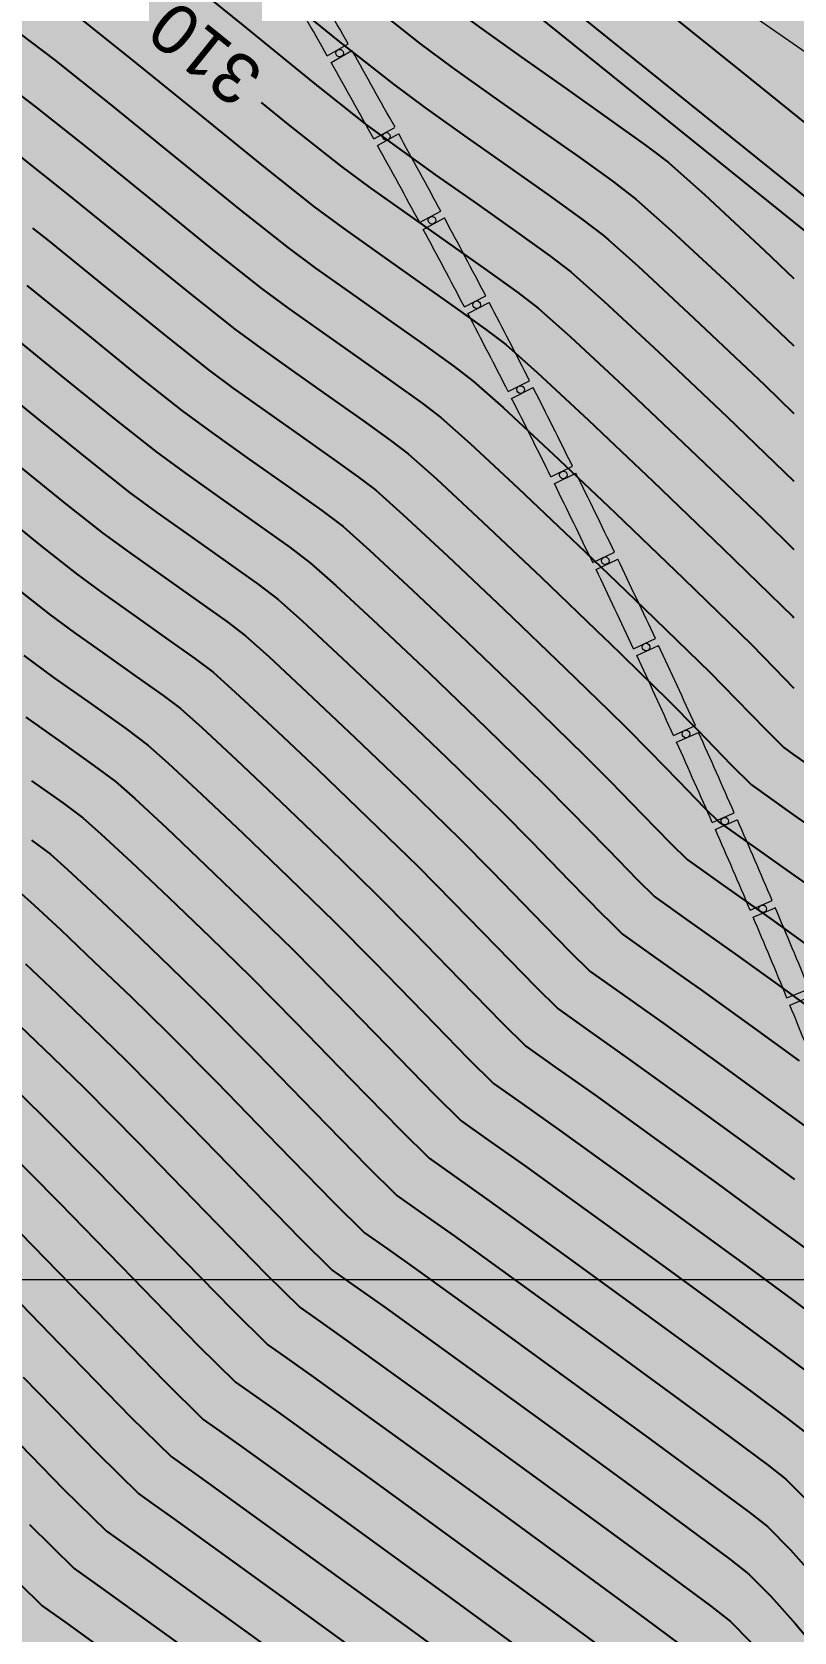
# Model space of a CAD drawing. Extents: x 61466 to 63015, y 108404 to 110397.
# Drawn here: x 62354.53 to 62373.55, y 109246.26 to 109286.24 of the extents above; entities that cross this region are included whole.
import ezdxf
from ezdxf.enums import TextEntityAlignment as Align

# ---------------------------------------------------------------- set-up
doc = ezdxf.new("R2010")
doc.units = 0
doc.header["$LTSCALE"] = 1.000015
doc.header["$MEASUREMENT"] = 0
for name, color, linetype in [('colore lago', 131, 'Continuous'), ('coordinate', 2, 'Continuous'), ('curve livello 1m', 2, 'Continuous'), ('curve livello 5m', 7, 'Continuous'), ('LIN018CO', 6, 'Continuous'), ('LIN025CO', 7, 'Continuous'), ('LIN07CO', 4, 'Continuous'), ('LINCOLO-ROSSO-025', 10, 'Continuous'), ('TEXT050', 3, 'Continuous'), ('TRATTCOLO-32', 255, 'Continuous')]:
    doc.layers.add(name, color=color, linetype=linetype)
doc.layers.add('no_plot', color=5, linetype='Continuous', plot=False)
doc.styles.add('ARIAL', font='arial.ttf')

# ---------------------------------------------------------------- blocks, each defined once
blk = doc.blocks.new('SEZ1')
at = {"layer": 'LIN07CO'}
for q in [(-0.5, 1.5), (0, 0)]:
    blk.add_line((0, 1.5), q, dxfattribs=at)
at = {"layer": 'TEXT050', "style": 'ARIAL'}
blk.add_attdef('NOME_SEZIONE', text='', height=0.4, dxfattribs=at).set_placement((-0.25, 1.1667), align=Align.MIDDLE)
blk = doc.blocks.new('barrageflott')
at = {"layer": 'TRATTCOLO-32'}
h = blk.add_hatch(color=256, dxfattribs=at)
h.paths.add_polyline_path([(-40.677, 110.423), (-41.157, 110.064, -0.002639), (-39.854, 108.3), (-39.369, 108.655, 0.002639)])
h.paths.add_polyline_path([(-39.257, 108.501), (-39.742, 108.147, -0.002639), (-38.458, 106.369), (-37.97, 106.717, 0.002639)])
h.paths.add_polyline_path([(-37.86, 106.563), (-38.348, 106.214, -0.002639), (-37.085, 104.422), (-36.593, 104.764, 0.002639)])
h.paths.add_polyline_path([(-36.484, 104.608), (-36.977, 104.266, -0.002639), (-35.735, 102.459), (-35.238, 102.796, 0.002639)])
h.paths.add_polyline_path([(-35.131, 102.639), (-35.628, 102.302, -0.002639), (-34.406, 100.48), (-33.906, 100.812, 0.002639)])
h.paths.add_polyline_path([(-33.801, 100.653), (-34.302, 100.322, -0.002639), (-33.101, 98.487), (-32.597, 98.813, 0.002639)])
h.paths.add_polyline_path([(-32.494, 98.653), (-32.998, 98.328, -0.002639), (-31.819, 96.479), (-31.311, 96.799, 0.002639)])
h.paths.add_polyline_path([(-31.21, 96.638), (-31.718, 96.318, -0.002639), (-30.56, 94.456), (-30.048, 94.77, 0.002639)])
h.paths.add_polyline_path([(-29.949, 94.608), (-30.46, 94.294, -0.002639), (-29.324, 92.419), (-28.809, 92.727, 0.002639)])
h.paths.add_polyline_path([(-28.711, 92.564), (-29.226, 92.256, -0.002639), (-28.111, 90.367), (-27.593, 90.67, 0.002639)])
h.paths.add_polyline_path([(-27.497, 90.505), (-28.016, 90.203, -0.002639), (-26.922, 88.302), (-26.401, 88.599, 0.002639)])
h.paths.add_polyline_path([(-26.307, 88.433), (-26.829, 88.137, -0.002639), (-25.757, 86.224), (-25.232, 86.514, 0.002639)])
h.paths.add_polyline_path([(-25.14, 86.348), (-25.665, 86.058, -0.002639), (-24.616, 84.132), (-24.088, 84.416, 0.002639)])
h.paths.add_polyline_path([(-23.998, 84.249), (-24.526, 83.965, -0.002639), (-23.499, 82.027), (-22.967, 82.306, 0.002639)])
h.paths.add_polyline_path([(-22.879, 82.137), (-23.411, 81.859, -0.002639), (-22.406, 79.91), (-21.871, 80.182, 0.002639)])
h.paths.add_polyline_path([(-21.785, 80.013), (-22.32, 79.741, -0.002639), (-21.337, 77.78), (-20.799, 78.046, 0.002639)])
h.paths.add_polyline_path([(-20.715, 77.876), (-21.253, 77.61, -0.002639), (-20.293, 75.639), (-19.752, 75.898, 0.002639)])
h.paths.add_polyline_path([(-19.67, 75.727), (-20.211, 75.468, -0.002639), (-19.274, 73.485), (-18.73, 73.738, 0.002639)])
h.paths.add_polyline_path([(-16.684, 69.21), (-17.233, 68.969, -0.002639), (-16.365, 66.956), (-15.812, 67.19, 0.002639)])
h.paths.add_polyline_path([(-17.654, 71.394), (-18.201, 71.147, -0.002639), (-17.309, 69.143), (-16.76, 69.384, 0.002639)])
h.paths.add_polyline_path([(-18.65, 73.566), (-19.194, 73.313, -0.002639), (-18.279, 71.32), (-17.732, 71.567, 0.002639)])
h = blk.add_hatch(color=256, dxfattribs=at)
h.paths.add_polyline_path([(-4.689, 33.162, 0.002639), (-5.201, 35.3), (-5.784, 35.158, -0.002639), (-5.273, 33.025)])
h.paths.add_polyline_path([(-5.247, 35.485, 0.002639), (-5.784, 37.618), (-6.365, 37.468, -0.002639), (-5.829, 35.342)])
h.paths.add_polyline_path([(-5.831, 37.802, 0.002639), (-6.393, 39.929), (-6.972, 39.773, -0.002639), (-6.412, 37.652)])
h.paths.add_polyline_path([(-6.442, 40.112, 0.002639), (-7.028, 42.232), (-7.606, 42.07, -0.002639), (-7.022, 39.956)])
h.paths.add_polyline_path([(-7.08, 42.415, 0.002639), (-7.69, 44.529), (-8.266, 44.359, -0.002639), (-7.657, 42.252)])
h.paths.add_polyline_path([(-7.744, 44.711, 0.002639), (-8.378, 46.817), (-8.952, 46.641, -0.002639), (-8.319, 44.541)])
h.paths.add_polyline_path([(-8.434, 46.999, 0.002639), (-9.092, 49.097), (-9.664, 48.915, -0.002639), (-9.007, 46.822)])
h.paths.add_polyline_path([(-9.15, 49.279, 0.002639), (-9.833, 51.37), (-10.402, 51.18, -0.002639), (-9.722, 49.095)])
h.paths.add_polyline_path([(-9.893, 51.55, 0.002639), (-10.599, 53.633), (-11.166, 53.437, -0.002639), (-10.462, 51.36)])
h.paths.add_polyline_path([(-10.661, 53.813, 0.002639), (-11.392, 55.887), (-11.956, 55.685, -0.002639), (-11.228, 53.616)])
h.paths.add_polyline_path([(-11.456, 56.066, 0.002639), (-12.21, 58.133), (-12.772, 57.924, -0.002639), (-12.02, 55.864)])
h.paths.add_polyline_path([(-12.276, 58.311, 0.002639), (-13.053, 60.368), (-13.614, 60.153, -0.002639), (-12.838, 58.102)])
h.paths.add_polyline_path([(-13.122, 60.546, 0.002639), (-13.923, 62.594), (-14.481, 62.373, -0.002639), (-13.682, 60.33)])
h.paths.add_polyline_path([(-13.993, 62.771, 0.002639), (-14.818, 64.81), (-15.373, 64.582, -0.002639), (-14.551, 62.549)])
h.paths.add_polyline_path([(-14.89, 64.986, 0.002639), (-15.738, 67.015), (-16.29, 66.781, -0.002639), (-15.445, 64.758)])
at = {"layer": 'LINCOLO-ROSSO-025', "lineweight": 0}
for p, q in [((-26.922, 88.302), (-26.401, 88.599)), ((-26.829, 88.137), (-26.307, 88.433)), ((-25.757, 86.224), (-25.232, 86.514)), ((-25.665, 86.058), (-25.14, 86.348)), ((-24.616, 84.132), (-24.088, 84.416)), ((-24.526, 83.965), (-23.998, 84.249)), ((-23.499, 82.027), (-22.967, 82.306)), ((-23.411, 81.859), (-22.879, 82.137)), ((-22.406, 79.91), (-21.871, 80.182)), ((-22.32, 79.741), (-21.785, 80.013)), ((-21.337, 77.78), (-20.799, 78.046)), ((-21.253, 77.61), (-20.715, 77.876)), ((-20.293, 75.639), (-19.752, 75.898)), ((-20.211, 75.468), (-19.67, 75.727)), ((-19.274, 73.485), (-18.73, 73.738)), ((-19.194, 73.313), (-18.65, 73.566)), ((-18.279, 71.32), (-17.732, 71.567)), ((-18.201, 71.147), (-17.654, 71.394)), ((-17.309, 69.143), (-16.76, 69.384)), ((-17.233, 68.969), (-16.684, 69.21)), ((-16.365, 66.956), (-15.812, 67.19)), ((-16.29, 66.781), (-15.738, 67.015)), ((-15.445, 64.758), (-14.89, 64.986)), ((-15.373, 64.582), (-14.818, 64.81))]:
    blk.add_line(p, q, dxfattribs=at)
for centre in [(-26.615, 88.368), (-25.449, 86.286), (-24.307, 84.191), (-23.189, 82.082), (-22.095, 79.962), (-21.026, 77.828), (-19.982, 75.683), (-18.962, 73.526), (-17.967, 71.357), (-16.996, 69.177), (-16.051, 66.986)]:
    blk.add_circle(centre, 0.095, dxfattribs=at)
for radius, start, end in [(208.344, 29.60221, 30.20708), (207.744, 29.60221, 30.20708), (208.344, 28.94503, 29.54991), (207.744, 28.94503, 29.54991), (207.744, 28.28786, 28.89273), (208.344, 28.28786, 28.89273), (207.744, 27.63069, 28.23556), (208.344, 27.63069, 28.23556), (208.344, 26.97352, 27.57839), (207.744, 26.97352, 27.57839), (208.344, 26.31634, 26.92121), (207.744, 26.31634, 26.92121), (207.744, 25.65917, 26.26404), (208.344, 25.65917, 26.26404), (208.344, 25.002, 25.60687), (207.744, 25.002, 25.60687), (208.344, 24.34482, 24.94969), (207.744, 24.34482, 24.94969), (208.344, 23.68765, 24.29252), (207.744, 23.68765, 24.29252), (208.344, 23.03048, 23.63535), (207.744, 23.03048, 23.63535), (207.744, 22.3733, 22.97817), (208.344, 22.3733, 22.97817), (207.744, 21.71613, 22.321)]:
    blk.add_arc((-207.55, -14.318), radius, start, end, dxfattribs=at)

msp = doc.modelspace()

# ---------------------------------------------------------------- hatches: boundary and pattern name
at = {"layer": 'colore lago', "linetype": 'Continuous', "lineweight": 0}
msp.add_hatch(color=256, dxfattribs=at).paths.add_polyline_path([(62395.432, 109267.497), (62396.026, 109266.925), (62396.545, 109265.876), (62395.703, 109265.642), (62400.102, 109260.013), (62413.395, 109263.699), (62414.097, 109262.8), (62408.577, 109253.044), (62412.975, 109247.414), (62413.775, 109248.828), (62413.775, 109247.267), (62414.821, 109245.294), (62415.316, 109244.359), (62415.726, 109243.586), (62415.989, 109243.089), (62416.308, 109242.486), (62417.091, 109241.948), (62417.986, 109241.38), (62418.762, 109240.929), (62419.277, 109240.681), (62419.98, 109240.594), (62420.747, 109240.508), (62421.269, 109240.325), (62422.042, 109240.006), (62422.834, 109239.647), (62423.302, 109239.389), (62424.281, 109238.376), (62425.656, 109236.946), (62426.449, 109236.138), (62427.156, 109235.422), (62427.673, 109234.904), (62427.895, 109234.691), (62428.432, 109234.455), (62429.04, 109233.991), (62429.869, 109233.283), (62430.484, 109232.701), (62430.843, 109232.314), (62431.218, 109231.435), (62431.557, 109230.367), (62431.913, 109229.599), (62432.355, 109229.318), (62432.858, 109229.013), (62433.455, 109228.302), (62434.097, 109227.397), (62434.701, 109226.672), (62435.197, 109226.351), (62435.685, 109226.081), (62436.144, 109225.827), (62436.707, 109225.46), (62437.492, 109224.926), (62438.358, 109224.324), (62439.162, 109223.749), (62440.078, 109223.067), (62441.13, 109222.261), (62442.002, 109221.573), (62442.908, 109220.83), (62443.789, 109220.092), (62444.562, 109219.43), (62445.144, 109218.915), (62445.453, 109218.618), (62446.014, 109217.736), (62446.501, 109217.012), (62447.153, 109216.771), (62448.876, 109216.153), (62447.183, 109207.821), (62446.943, 109206.638), (62441.595, 109207.566), (62436.09, 109208.111), (62430.527, 109208.307), (62424.984, 109208.14), (62419.433, 109207.618), (62413.953, 109206.708), (62408.529, 109205.43), (62403.21, 109203.835), (62398.021, 109201.868), (62392.955, 109199.558), (62388.067, 109196.944), (62383.347, 109193.985), (62379.143, 109190.99), (62374.987, 109187.599), (62370.912, 109183.823), (62367.864, 109180.621), (62364.577, 109176.791), (62361.992, 109173.373), (62358.884, 109168.77), (62356.087, 109163.954), (62353.615, 109158.995), (62351.491, 109153.861), (62349.698, 109148.591), (62348.257, 109143.219), (62347.162, 109137.77), (62346.433, 109132.277), (62346.076, 109126.898), (62346.067, 109121.341), (62346.414, 109115.779), (62347.156, 109110.285), (62348.241, 109104.828), (62349.108, 109101.614), (62347.868, 109098.968), (62343.805, 109097.411), (62343.071, 109098.002), (62342.215, 109098.471), (62341.494, 109098.676), (62340.731, 109098.468), (62339.788, 109097.966), (62338.814, 109097.438), (62337.958, 109097.152), (62337.463, 109097.238), (62336.538, 109097.445), (62334.253, 109098.04), (62331.322, 109098.856), (62328.139, 109099.756), (62325.098, 109100.605), (62322.593, 109101.266), (62321.848, 109101.432), (62320.984, 109101.616), (62320.474, 109101.737), (62319.859, 109102.034), (62319.103, 109102.406), (62317.961, 109102.895), (62316.581, 109103.457), (62315.066, 109104.06), (62313.523, 109104.67), (62312.055, 109105.255), (62310.769, 109105.782), (62309.769, 109106.218), (62309.112, 109106.546), (62308.074, 109107.202), (62305.134, 109108.9), (62301.974, 109110.917), (62300, 109112.216), (62300, 109301.173), (62331.882, 109318.75), (62334.507, 109316.583), (62338.392, 109313.671), (62343.084, 109310.793), (62348.103, 109307.499), (62352.959, 109303.893), (62356.982, 109301.743), (62363.411, 109296.783), (62364.524, 109296.264), (62365.637, 109295.744), (62364.74, 109295.415), (62363.36, 109294.91), (62368.197, 109289.653), (62381.151, 109294.398), (62381.923, 109293.558), (62377.207, 109283.389), (62382.044, 109278.132), (62383.531, 109281.339), (62384.61, 109280.843), (62384.891, 109280.571), (62385.513, 109280.078), (62386.29, 109279.511), (62387.153, 109278.905), (62388.028, 109278.295), (62388.845, 109277.717), (62389.533, 109277.207), (62390.019, 109276.799), (62390.461, 109276.26), (62391.046, 109275.538), (62391.593, 109274.911), (62392.228, 109274.192), (62392.561, 109273.803), (62392.862, 109273.159), (62393.16, 109272.316), (62393.758, 109270.407), (62394.064, 109269.526), (62394.378, 109268.819)])

# ---------------------------------------------------------------- linework, layer by layer
at = {"layer": 'coordinate', "linetype": 'Continuous', "lineweight": 0}
msp.add_line((62300, 109255.071), (62421.182, 109255.071), dxfattribs=at)
at = {"layer": 'curve livello 5m', "color": 2, "flags": 128}
for points in [[(62394.613, 109261.23), (62393.116, 109262.439), (62386.541, 109271.03), (62364.804, 109288.555)], [(62360.245, 109284.483), (62360.925, 109283.931), (62362.231, 109282.897), (62362.231, 109282.897), (62362.971, 109282.352), (62363.901, 109281.688), (62364.904, 109280.98), (62365.862, 109280.303), (62366.656, 109279.731), (62367.168, 109279.341), (62367.168, 109279.341), (62367.974, 109278.624), (62368.917, 109277.747)], [(62354.542, 109281.339), (62354.909, 109281.047), (62356.39, 109279.842), (62357.83, 109278.672), (62358.934, 109277.798), (62358.934, 109277.798), (62359.56, 109277.337), (62360.346, 109276.776), (62361.193, 109276.178), (62362.003, 109275.606), (62362.674, 109275.123), (62363.107, 109274.793), (62363.107, 109274.793), (62363.788, 109274.187), (62364.905, 109273.148), (62366.306, 109271.819), (62367.843, 109270.342), (62368.917, 109269.296)], [(62368.917, 109277.747), (62369.296, 109277.394), (62370.954, 109275.822), (62372.772, 109274.075), (62373.552, 109273.315)], [(62353.559, 109274.369), (62354.736, 109273.413), (62355.637, 109272.7), (62355.637, 109272.7), (62356.269, 109272.236), (62357.066, 109271.67), (62357.888, 109271.09), (62358.595, 109270.585), (62359.046, 109270.245), (62359.046, 109270.245), (62359.602, 109269.75), (62360.514, 109268.901), (62361.659, 109267.816), (62362.914, 109266.61), (62364.156, 109265.399), (62364.156, 109265.399), (62365.036, 109264.51), (62366.125, 109263.389), (62367.105, 109262.381), (62367.661, 109261.834), (62367.661, 109261.834), (62368.417, 109261.296), (62369.456, 109260.561), (62370.908, 109259.511), (62372.308, 109258.494), (62373.568, 109257.573)], [(62368.917, 109269.296), (62369.364, 109268.86), (62369.364, 109268.86), (62369.947, 109268.271), (62370.669, 109267.528), (62371.319, 109266.86), (62371.687, 109266.497), (62371.687, 109266.497), (62372.598, 109265.849), (62373.552, 109265.174)], [(62354.512, 109266.049), (62354.984, 109265.697), (62354.984, 109265.697), (62355.416, 109265.313), (62356.123, 109264.654), (62357.011, 109263.813), (62357.985, 109262.877), (62358.949, 109261.938), (62358.949, 109261.938), (62360.124, 109260.75), (62361.58, 109259.251), (62362.891, 109257.903), (62363.634, 109257.171), (62363.634, 109257.171), (62364.236, 109256.743), (62365.064, 109256.158), (62365.064, 109256.158), (62367.006, 109254.754), (62368.876, 109253.394), (62370.561, 109252.162), (62371.945, 109251.144), (62372.913, 109250.423), (62373.349, 109250.083), (62373.349, 109250.083), (62373.884, 109249.551)], [(62373.552, 109265.174), (62373.848, 109264.965)], [(62353.741, 109258.477), (62355.213, 109256.989), (62357.036, 109255.112), (62358.678, 109253.425), (62359.607, 109252.509), (62359.607, 109252.509), (62360.056, 109252.19), (62360.671, 109251.755), (62360.671, 109251.755), (62363.103, 109249.997), (62365.445, 109248.294), (62367.554, 109246.752), (62369.287, 109245.477)], [(62354.464, 109248.947), (62355.581, 109247.846), (62355.581, 109247.846), (62356.279, 109247.351), (62359.2, 109245.239), (62362.013, 109243.194), (62364.548, 109241.342), (62366.629, 109239.81), (62368.084, 109238.725), (62368.74, 109238.215), (62368.74, 109238.215), (62369.218, 109237.711), (62369.765, 109237.061), (62370.316, 109236.406), (62370.801, 109235.892), (62370.801, 109235.892), (62371.473, 109235.299), (62372.319, 109234.598), (62373.122, 109233.957)]]:
    msp.add_lwpolyline(points, dxfattribs=at)
at = {"layer": 'LIN018CO', "flags": 128}
for points in [[(62394.613, 109262.092), (62393.6, 109262.91), (62387.024, 109271.501), (62364.804, 109289.416)], [(62372.234, 109285.262), (62368.4, 109288.354)], [(62376.069, 109282.17), (62372.234, 109285.262)]]:
    msp.add_lwpolyline(points, dxfattribs=at)
at = {"layer": 'LIN025CO', "linetype": 'Continuous', "lineweight": 0}
msp.add_line((62377.207, 109283.389), (62368.197, 109289.653), dxfattribs=at)
at = {"layer": 'no_plot', "flags": 128}
for points in [[(62354.647, 109291.683), (62355.245, 109291.401), (62355.824, 109291.083), (62355.824, 109291.083), (62356.259, 109290.769), (62356.952, 109290.244), (62356.952, 109290.244), (62358.492, 109289.018), (62360.353, 109287.505), (62362.162, 109286.034), (62363.55, 109284.937), (62363.55, 109284.937), (62364.335, 109284.358), (62365.323, 109283.652), (62366.388, 109282.9), (62367.405, 109282.181), (62368.248, 109281.575), (62368.793, 109281.16), (62368.793, 109281.16), (62368.917, 109281.049)], [(62353.365, 109291.017), (62354.174, 109290.636), (62354.958, 109290.205), (62354.958, 109290.205), (62355.547, 109289.781), (62356.485, 109289.069), (62356.485, 109289.069), (62357.98, 109287.88), (62359.787, 109286.41), (62361.544, 109284.982), (62362.89, 109283.917), (62362.89, 109283.917), (62363.653, 109283.355), (62364.612, 109282.67), (62365.646, 109281.94), (62366.633, 109281.242), (62367.452, 109280.653), (62367.98, 109280.25), (62367.98, 109280.25), (62368.812, 109279.511), (62368.917, 109279.413)], [(62350.8, 109289.687), (62351.581, 109289.331), (62352.479, 109288.873), (62353.226, 109288.45), (62353.226, 109288.45), (62353.722, 109288.099), (62354.583, 109287.459), (62355.551, 109286.72), (62355.551, 109286.72), (62356.956, 109285.602), (62358.654, 109284.221), (62360.306, 109282.879), (62361.572, 109281.877), (62361.572, 109281.877), (62362.289, 109281.349), (62363.19, 109280.705), (62364.162, 109280.019), (62365.09, 109279.363), (62365.859, 109278.81), (62366.356, 109278.431), (62366.356, 109278.431), (62367.137, 109277.736), (62368.417, 109276.545), (62368.917, 109276.071)], [(62364.406, 109287.342), (62364.868, 109286.976), (62364.868, 109286.976), (62365.7, 109286.363), (62366.746, 109285.617), (62367.873, 109284.821), (62368.949, 109284.06), (62369.841, 109283.418), (62369.98, 109283.312)], [(62362.886, 109287.004), (62364.209, 109285.956), (62364.209, 109285.956), (62365.018, 109285.36), (62366.034, 109284.635), (62367.131, 109283.861), (62368.177, 109283.121), (62368.917, 109282.588)], [(62354.233, 109286.197), (62355.084, 109285.546), (62355.084, 109285.546), (62356.444, 109284.463), (62358.088, 109283.126), (62359.687, 109281.827), (62360.912, 109280.858), (62360.912, 109280.858), (62361.606, 109280.346), (62362.479, 109279.723), (62363.42, 109279.059), (62364.318, 109278.424), (62365.063, 109277.888), (62365.544, 109277.522), (62365.544, 109277.522), (62366.3, 109276.849), (62367.539, 109275.696), (62368.917, 109274.39)], [(62353.642, 109285.118), (62354.617, 109284.371), (62354.617, 109284.371), (62355.933, 109283.324), (62357.522, 109282.032), (62359.068, 109280.775), (62360.253, 109279.838), (62360.253, 109279.838), (62360.924, 109279.343), (62361.768, 109278.741), (62362.678, 109278.099), (62363.546, 109277.484), (62364.266, 109276.966), (62364.731, 109276.612), (62364.731, 109276.612), (62365.463, 109275.961), (62366.661, 109274.846), (62368.166, 109273.42), (62368.917, 109272.698)], [(62369.98, 109283.312), (62370.417, 109282.979), (62370.417, 109282.979), (62371.323, 109282.173), (62372.808, 109280.792), (62373.552, 109280.087)], [(62354.15, 109283.197), (62355.421, 109282.186), (62356.956, 109280.937), (62358.449, 109279.724), (62359.594, 109278.818), (62359.594, 109278.818), (62360.242, 109278.34), (62361.057, 109277.758), (62361.936, 109277.138), (62362.774, 109276.545), (62363.47, 109276.045), (62363.919, 109275.702), (62363.919, 109275.702), (62364.625, 109275.074), (62365.783, 109273.997), (62367.236, 109272.619), (62368.829, 109271.089), (62368.917, 109271.003)], [(62368.917, 109282.588), (62369.045, 109282.496), (62369.605, 109282.07), (62369.605, 109282.07), (62370.486, 109281.286), (62371.93, 109279.942), (62373.552, 109278.405)], [(62368.917, 109281.049), (62369.649, 109280.398), (62371.052, 109279.093), (62372.813, 109277.423), (62373.552, 109276.713)], [(62354.397, 109279.908), (62355.824, 109278.748), (62357.211, 109277.62), (62358.275, 109276.779), (62358.275, 109276.779), (62359.019, 109276.232), (62359.96, 109275.564), (62360.93, 109274.88), (62361.763, 109274.284), (62362.295, 109273.883), (62362.295, 109273.883), (62362.951, 109273.299), (62364.027, 109272.298), (62365.377, 109271.018), (62366.857, 109269.596), (62368.323, 109268.168), (62368.323, 109268.168), (62368.917, 109267.567)], [(62368.917, 109279.413), (62370.174, 109278.244), (62371.884, 109276.623), (62373.552, 109275.019)], [(62353.885, 109278.769), (62355.258, 109277.653), (62356.592, 109276.568), (62357.616, 109275.759), (62357.616, 109275.759), (62358.332, 109275.233), (62359.236, 109274.591), (62360.169, 109273.932), (62360.971, 109273.359), (62361.482, 109272.974), (62361.482, 109272.974), (62362.114, 109272.412), (62363.149, 109271.449), (62364.447, 109270.218), (62365.871, 109268.849), (62367.281, 109267.476), (62367.281, 109267.476), (62367.983, 109266.767), (62368.851, 109265.872), (62368.917, 109265.805)], [(62353.373, 109277.63), (62354.692, 109276.558), (62355.974, 109275.517), (62356.956, 109274.739), (62356.956, 109274.739), (62357.644, 109274.234), (62358.513, 109273.617), (62359.409, 109272.985), (62360.179, 109272.435), (62360.67, 109272.064), (62360.67, 109272.064), (62361.277, 109271.524), (62362.27, 109270.6), (62363.518, 109269.417), (62364.886, 109268.103), (62366.24, 109266.783), (62366.24, 109266.783), (62367, 109266.015), (62367.942, 109265.044), (62368.791, 109264.173), (62368.917, 109264.048)], [(62368.917, 109276.071), (62370.025, 109275.021), (62371.786, 109273.328), (62373.531, 109271.629), (62373.531, 109271.629), (62373.552, 109271.607)], [(62354.125, 109275.464), (62355.355, 109274.465), (62356.297, 109273.719), (62356.297, 109273.719), (62356.956, 109273.235), (62357.789, 109272.643), (62358.649, 109272.037), (62359.387, 109271.51), (62359.858, 109271.154), (62359.858, 109271.154), (62360.439, 109270.637), (62361.392, 109269.75), (62362.588, 109268.616), (62363.9, 109267.356), (62365.198, 109266.091), (62365.198, 109266.091), (62366.018, 109265.262), (62367.033, 109264.217), (62367.948, 109263.277), (62368.466, 109262.767), (62368.466, 109262.767), (62369.253, 109262.207), (62370.334, 109261.442), (62371.689, 109260.462), (62372.994, 109259.514), (62374.17, 109258.655)], [(62368.917, 109274.39), (62369.095, 109274.221), (62370.8, 109272.582), (62372.489, 109270.937), (62372.489, 109270.937), (62373.058, 109270.359), (62373.552, 109269.85)], [(62368.917, 109272.698), (62369.815, 109271.835), (62371.447, 109270.244), (62371.447, 109270.244), (62372.099, 109269.582), (62372.849, 109268.81), (62373.298, 109268.362), (62373.298, 109268.362), (62373.552, 109268.181)], [(62354.117, 109272.361), (62354.978, 109271.68), (62354.978, 109271.68), (62355.581, 109271.237), (62356.343, 109270.696), (62357.128, 109270.142), (62357.803, 109269.66), (62358.233, 109269.335), (62358.233, 109269.335), (62358.765, 109268.862), (62359.636, 109268.052), (62360.729, 109267.015), (62361.928, 109265.863), (62363.115, 109264.707), (62363.115, 109264.707), (62364.053, 109263.758), (62365.216, 109262.561), (62366.263, 109261.486), (62366.855, 109260.902), (62366.855, 109260.902), (62367.581, 109260.386), (62368.577, 109259.681), (62368.577, 109259.681), (62370.128, 109258.56), (62371.622, 109257.474), (62372.967, 109256.49), (62374.072, 109255.677)], [(62368.917, 109271.003), (62370.406, 109269.552), (62370.406, 109269.552), (62371.141, 109268.806), (62371.986, 109267.935), (62372.493, 109267.429), (62372.493, 109267.429), (62373.434, 109266.76), (62373.552, 109266.676)], [(62354.319, 109270.66), (62355.066, 109270.115), (62355.999, 109269.455), (62356.867, 109268.839), (62357.421, 109268.425), (62357.421, 109268.425), (62357.928, 109267.975), (62358.758, 109267.202), (62359.8, 109266.214), (62360.942, 109265.117), (62362.073, 109264.015), (62362.073, 109264.015), (62363.071, 109263.006), (62364.307, 109261.734), (62365.42, 109260.59), (62366.05, 109259.969), (62366.05, 109259.969), (62366.745, 109259.475), (62367.699, 109258.8), (62367.699, 109258.8), (62369.347, 109257.608), (62370.935, 109256.454), (62372.366, 109255.408), (62373.54, 109254.544), (62374.361, 109253.932)], [(62354.37, 109269.122), (62355.256, 109268.495), (62356.082, 109267.909), (62356.609, 109267.516), (62356.609, 109267.516), (62357.09, 109267.087), (62357.88, 109266.353), (62358.87, 109265.414), (62359.956, 109264.37), (62361.032, 109263.322), (62361.032, 109263.322), (62362.089, 109262.254), (62363.398, 109260.906), (62364.577, 109259.695), (62365.245, 109259.037), (62365.245, 109259.037), (62365.908, 109258.564), (62366.82, 109257.919), (62366.82, 109257.919), (62368.567, 109256.657), (62370.249, 109255.434), (62371.764, 109254.326), (62373.008, 109253.411), (62373.879, 109252.762)], [(62373.552, 109268.181), (62374.27, 109267.671)], [(62354.514, 109267.534), (62355.297, 109266.979), (62355.797, 109266.606), (62355.797, 109266.606), (62356.253, 109266.2), (62357.002, 109265.504), (62357.941, 109264.613), (62358.971, 109263.624), (62359.99, 109262.63), (62359.99, 109262.63), (62361.107, 109261.502), (62362.489, 109260.078), (62363.734, 109258.799), (62364.439, 109258.104), (62364.439, 109258.104), (62365.072, 109257.654), (62365.942, 109257.039), (62365.942, 109257.039), (62367.786, 109255.705), (62369.563, 109254.414), (62371.163, 109253.244), (62372.477, 109252.277), (62373.396, 109251.592), (62373.81, 109251.27)], [(62368.917, 109267.567), (62368.965, 109267.519), (62369.76, 109266.7), (62370.476, 109265.964), (62370.882, 109265.564), (62370.882, 109265.564), (62371.761, 109264.939), (62372.97, 109264.084), (62372.97, 109264.084), (62373.552, 109263.663)], [(62373.552, 109266.676), (62374.727, 109265.845)], [(62368.917, 109265.805), (62369.634, 109265.068), (62370.077, 109264.632), (62370.077, 109264.632), (62370.925, 109264.028), (62372.091, 109263.203), (62372.091, 109263.203), (62373.098, 109262.476)], [(62354.172, 109264.787), (62354.579, 109264.425), (62355.245, 109263.805), (62356.082, 109263.012), (62356.999, 109262.13), (62357.907, 109261.246), (62357.907, 109261.246), (62359.142, 109259.998), (62360.671, 109258.423), (62362.049, 109257.008), (62362.829, 109256.239), (62362.829, 109256.239), (62363.4, 109255.833), (62364.185, 109255.277), (62364.185, 109255.277), (62366.225, 109253.802), (62368.19, 109252.374), (62369.96, 109251.08), (62371.414, 109250.01), (62372.43, 109249.253), (62372.888, 109248.896), (62372.888, 109248.896), (62373.469, 109248.312), (62374.123, 109247.576)], [(62368.917, 109264.048), (62369.271, 109263.699), (62369.271, 109263.699), (62370.089, 109263.118), (62370.996, 109262.476)], [(62373.552, 109263.663), (62374.031, 109263.317)], [(62354.367, 109262.956), (62355.152, 109262.211), (62356.013, 109261.384), (62356.865, 109260.554), (62356.865, 109260.554), (62358.16, 109259.246), (62359.762, 109257.595), (62361.206, 109256.112), (62362.023, 109255.306), (62362.023, 109255.306), (62362.564, 109254.922), (62363.307, 109254.397), (62363.307, 109254.397), (62365.444, 109252.851), (62367.504, 109251.354), (62369.359, 109249.998), (62370.882, 109248.877), (62371.947, 109248.083), (62372.427, 109247.709), (62372.427, 109247.709), (62372.973, 109247.161), (62373.587, 109246.47), (62374.242, 109245.693)], [(62370.996, 109262.476), (62371.213, 109262.323), (62371.213, 109262.323), (62372.47, 109261.414), (62373.681, 109260.534)], [(62373.098, 109262.476), (62373.25, 109262.365), (62374.367, 109261.554)], [(62354.223, 109261.411), (62355.027, 109260.637), (62355.824, 109259.861), (62355.824, 109259.861), (62357.177, 109258.493), (62358.853, 109256.767), (62360.363, 109255.216), (62361.218, 109254.374), (62361.218, 109254.374), (62361.728, 109254.011), (62362.428, 109253.516), (62362.428, 109253.516), (62364.664, 109251.899), (62366.818, 109250.334), (62368.757, 109248.916), (62370.35, 109247.744), (62371.464, 109246.913), (62371.966, 109246.523), (62371.966, 109246.523), (62372.476, 109246.01)], [(62354.042, 109259.891), (62354.782, 109259.169), (62354.782, 109259.169), (62356.195, 109257.741), (62357.944, 109255.94), (62359.52, 109254.321), (62360.413, 109253.441), (62360.413, 109253.441), (62360.892, 109253.101), (62361.55, 109252.635), (62361.55, 109252.635), (62363.883, 109250.948), (62366.131, 109249.314), (62368.156, 109247.834), (62369.819, 109246.61), (62370.981, 109245.744)], [(62354.231, 109256.237), (62356.127, 109254.284), (62357.835, 109252.53), (62358.802, 109251.576), (62358.802, 109251.576), (62359.219, 109251.28), (62359.793, 109250.874), (62359.793, 109250.874), (62362.322, 109249.045), (62364.759, 109247.274), (62366.953, 109245.67), (62368.755, 109244.344), (62370.016, 109243.404), (62370.584, 109242.962), (62370.584, 109242.962), (62371.163, 109242.364), (62371.825, 109241.591), (62372.517, 109240.758), (62373.185, 109239.978), (62373.616, 109239.53)], [(62353.248, 109255.485), (62355.218, 109253.457), (62356.992, 109251.634), (62357.997, 109250.644), (62357.997, 109250.644), (62358.383, 109250.369), (62358.914, 109249.993), (62358.914, 109249.993), (62361.541, 109248.094), (62364.072, 109246.254), (62366.352, 109244.588), (62368.224, 109243.21), (62369.533, 109242.235), (62370.123, 109241.775), (62370.123, 109241.775), (62370.651, 109241.23), (62371.255, 109240.526), (62371.885, 109239.766), (62372.494, 109239.055), (62373.031, 109238.497), (62373.031, 109238.497), (62373.122, 109238.417)], [(62354.309, 109252.629), (62356.149, 109250.738), (62357.192, 109249.711), (62357.192, 109249.711), (62357.547, 109249.458), (62358.036, 109249.113), (62358.036, 109249.113), (62360.761, 109247.142), (62363.386, 109245.234), (62365.75, 109243.506), (62367.692, 109242.077), (62369.05, 109241.065), (62369.662, 109240.588), (62369.662, 109240.588), (62370.27, 109239.947), (62370.968, 109239.118), (62371.67, 109238.284), (62372.288, 109237.628), (62372.288, 109237.628), (62372.915, 109237.075), (62373.122, 109236.904)], [(62353.4, 109251.801), (62355.306, 109249.843), (62356.386, 109248.779), (62356.386, 109248.779), (62357.157, 109248.232), (62359.98, 109246.191), (62362.7, 109244.214), (62365.149, 109242.424), (62367.16, 109240.943), (62368.567, 109239.895), (62369.201, 109239.402), (62369.201, 109239.402), (62369.744, 109238.829), (62370.367, 109238.089), (62370.993, 109237.345), (62371.544, 109236.76), (62371.544, 109236.76), (62372.194, 109236.187), (62373.011, 109235.509), (62373.122, 109235.421)], [(62353.621, 109248.051), (62354.776, 109246.914), (62354.776, 109246.914), (62355.4, 109246.471), (62358.419, 109244.288), (62361.327, 109242.174), (62363.946, 109240.26), (62366.097, 109238.677), (62367.601, 109237.556), (62368.279, 109237.028), (62368.279, 109237.028), (62368.845, 109236.414), (62369.484, 109235.648), (62370.058, 109235.023), (62370.752, 109234.411), (62371.626, 109233.686), (62372.64, 109232.878), (62373.122, 109232.506)]]:
    msp.add_lwpolyline(points, dxfattribs=at)

# ---------------------------------------------------------------- block references
at = {"layer": 'curve livello 1m', "linetype": 'Continuous', "lineweight": 0}
msp.add_blockref('barrageflott', (62388.821, 109197.347), dxfattribs=at)
at = {"layer": 'LIN025CO', "xscale": 5.000000000000001, "yscale": 5.000000000000001, "zscale": 5.000000000000001, "rotation": 110.1180907281297}
msp.add_blockref('SEZ1', (62359.311, 109289.295), dxfattribs=at)

# ---------------------------------------------------------------- texts
at = {"layer": 'coordinate', "color": 1, "style": 'ARIAL'}
msp.add_text('310', height=1.25, rotation=141.152, dxfattribs=at).set_placement((62358.101, 109287.099), align=Align.RIGHT)

doc.saveas('drawing.dxf')
